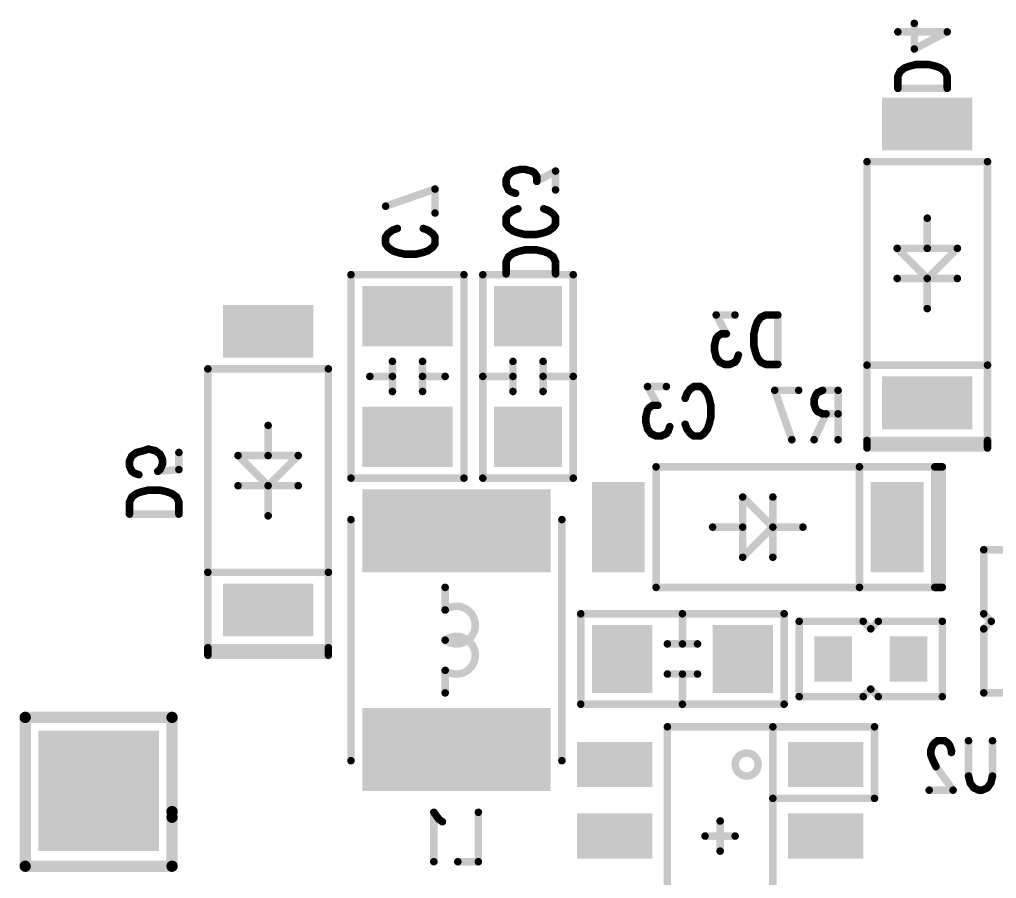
# Model space of a CAD drawing. Extents: x 100 to 144.1, y 93.1 to 144.1.
# Drawn here: x 113.45 to 126.42, y 107.34 to 118.74 of the extents above; entities that cross this region are included whole.
import ezdxf

# ---------------------------------------------------------------- set-up
doc = ezdxf.new("R2010")
doc.units = 0
doc.layers.get('0').update_dxf_attribs({"linetype": 'CONTINUOUS'})
doc.layers.add('MASK-BOTTOM_PHO', color=5, linetype='CONTINUOUS')
doc.layers.add('SILK-BOTTOM_PHO', color=14, linetype='CONTINUOUS')

# ---------------------------------------------------------------- blocks, each defined once
blk = doc.blocks.new('SQUARE_28')
blk.add_solid([(0.799972, 0.799972), (0.799972, -0.799972), (-0.799972, 0.799972), (-0.799972, -0.799972)])
blk = doc.blocks.new('SQUARE_10')
blk.add_solid([(0.350012, 0.350012), (0.350012, -0.350012), (-0.350012, 0.350012), (-0.350012, -0.350012)])
blk = doc.blocks.new('SQUARE_16')
blk.add_solid([(0.250062, 0.250062), (0.250062, -0.250062), (-0.250062, 0.250062), (-0.250062, -0.250062)])
blk = doc.blocks.new('SQUARE_122')
blk.add_solid([(0.299974, 0.299974), (0.299974, -0.299974), (-0.299974, 0.299974), (-0.299974, -0.299974)])
blk = doc.blocks.new('SQUARE_152')
blk.add_solid([(0.550036, 0.550036), (0.550036, -0.550036), (-0.550036, 0.550036), (-0.550036, -0.550036)])
blk = doc.blocks.new('SQUARE_165')
blk.add_solid([(0.40005, 0.40005), (0.40005, -0.40005), (-0.40005, 0.40005), (-0.40005, -0.40005)])
blk = doc.blocks.new('ROUND_1')
at = {"const_width": 0.050038}
blk.add_lwpolyline([(-0.025018, 0, 1), (0.025018, 0, 1)], format="xyb", close=True, dxfattribs=at)
blk = doc.blocks.new('ROUND_61')
at = {"const_width": 0.075056}
blk.add_lwpolyline([(-0.037528, 0, 1), (0.037528, 0, 1)], format="xyb", close=True, dxfattribs=at)

msp = doc.modelspace()

# ---------------------------------------------------------------- linework, layer by layer
at = {"layer": 'MASK-BOTTOM_PHO'}
for points, const_width in [([(125.750066, 117.350032), (125.24994, 117.350032)], 0.700024), ([(118.400068, 114.800126), (118.800118, 114.800126)], 0.8001), ([(120.149874, 114.800126), (120.24995, 114.800126)], 0.8001), ([(117.00002, 114.599974), (116.499894, 114.599974)], 0.700024), ([(125.750066, 113.650014), (125.24994, 113.650014)], 0.700024), ([(118.400068, 113.199926), (118.800118, 113.199926)], 0.8001), ([(120.149874, 113.199926), (120.24995, 113.199926)], 0.8001), ([(121.400062, 112.249966), (121.400062, 111.750094)], 0.700024), ([(125.10008, 112.249966), (125.10008, 111.750094)], 0.700024), ([(118.549928, 111.949992), (119.949976, 111.949992)], 1.100072), ([(117.00002, 110.899956), (116.499894, 110.899956)], 0.700024), ([(121.4501, 110.300008), (121.4501, 110.199932)], 0.8001), ([(123.050046, 110.300008), (123.050046, 110.199932)], 0.8001), ([(124.249942, 110.199932), (124.249942, 110.300008)], 0.500124), ([(125.24994, 110.199932), (125.24994, 110.300008)], 0.500124), ([(118.549928, 109.050074), (119.949976, 109.050074)], 1.100072), ([(121.549922, 108.849922), (121.150126, 108.849922)], 0.599948), ([(124.350018, 108.849922), (123.949968, 108.849922)], 0.599948), ([(121.549922, 107.899962), (121.150126, 107.899962)], 0.599948), ([(124.350018, 107.899962), (123.949968, 107.899962)], 0.599948)]:
    msp.add_lwpolyline(points, dxfattribs=dict(at, const_width=const_width))
at = {"layer": 'SILK-BOTTOM_PHO'}
for points, const_width in [([(125.328172, 118.345458), (125.328172, 118.686326)], 0.100076), ([(125.76556, 118.572788), (125.109478, 118.572788)], 0.100076), ([(125.76556, 118.572788), (125.328172, 118.345458)], 0.100076), ([(125.203204, 118.095522), (125.14072, 118.050056)], 0.100076), ([(125.265688, 118.118128), (125.203204, 118.095522)], 0.100076), ([(125.359414, 118.140988), (125.265688, 118.118128)], 0.100076), ([(125.515624, 118.140988), (125.359414, 118.140988)], 0.100076), ([(125.60935, 118.118128), (125.515624, 118.140988)], 0.100076), ([(125.671834, 118.095522), (125.60935, 118.118128)], 0.100076), ([(125.734318, 118.050056), (125.671834, 118.095522)], 0.100076), ([(125.14072, 118.050056), (125.109478, 117.98173)], 0.100076), ([(125.109478, 117.98173), (125.109478, 117.822726)], 0.100076), ([(125.76556, 117.98173), (125.734318, 118.050056)], 0.100076), ([(125.76556, 117.822726), (125.76556, 117.98173)], 0.100076), ([(125.76556, 117.822726), (125.109478, 117.822726)], 0.100076), ([(124.70003, 116.849906), (124.70003, 114.149886)], 0.100076), ([(126.299976, 116.849906), (124.70003, 116.849906)], 0.100076), ([(126.299976, 114.149886), (126.299976, 116.849906)], 0.100076), ([(119.940578, 116.679472), (119.909336, 116.6114)], 0.100076), ([(120.003062, 116.724938), (119.940578, 116.679472)], 0.100076), ([(120.096788, 116.747798), (120.003062, 116.724938)], 0.100076), ([(120.159272, 116.747798), (120.096788, 116.747798)], 0.100076), ([(120.253252, 116.724938), (120.159272, 116.747798)], 0.100076), ([(120.284494, 116.702332), (120.253252, 116.724938)], 0.100076), ([(120.315736, 116.656866), (120.284494, 116.702332)], 0.100076), ([(120.565672, 116.724938), (120.315736, 116.58854)], 0.100076), ([(120.565672, 116.475002), (120.565672, 116.724938)], 0.100076), ([(119.909336, 116.6114), (119.909336, 116.543074)], 0.100076), ([(119.909336, 116.543074), (119.940578, 116.475002)], 0.100076), ([(120.315736, 116.58854), (120.315736, 116.656866)], 0.100076), ([(118.965726, 116.486432), (118.30939, 116.259102)], 0.100076), ([(118.965726, 116.16817), (118.965726, 116.486432)], 0.100076), ([(119.940578, 116.475002), (119.97182, 116.452396)], 0.100076), ([(119.97182, 116.452396), (120.034304, 116.429536)], 0.100076), ([(119.909336, 116.111274), (119.940578, 116.15674)], 0.100076), ([(119.940578, 116.15674), (120.003062, 116.202206)], 0.100076), ([(120.003062, 116.202206), (120.065546, 116.225066)], 0.100076), ([(120.409462, 116.225066), (120.471946, 116.202206)], 0.100076), ([(120.471946, 116.202206), (120.53443, 116.15674)], 0.100076), ([(120.53443, 116.15674), (120.565672, 116.111274)], 0.100076), ([(119.909336, 116.020342), (119.909336, 116.111274)], 0.100076), ([(119.940578, 115.974876), (119.909336, 116.020342)], 0.100076), ([(120.565672, 116.020342), (120.53443, 115.974876)], 0.100076), ([(120.565672, 116.111274), (120.565672, 116.020342)], 0.100076), ([(125.499876, 115.700048), (125.499876, 116.100098)], 0.100076), ([(118.30939, 115.849908), (118.340632, 115.895374)], 0.100076), ([(118.340632, 115.895374), (118.403116, 115.94084)], 0.100076), ([(118.403116, 115.94084), (118.4656, 115.9637)], 0.100076), ([(118.809262, 115.9637), (118.872, 115.94084)], 0.100076), ([(118.872, 115.94084), (118.934484, 115.895374)], 0.100076), ([(118.934484, 115.895374), (118.965726, 115.849908)], 0.100076), ([(120.003062, 115.929664), (119.940578, 115.974876)], 0.100076), ([(120.065546, 115.906804), (120.003062, 115.929664)], 0.100076), ([(120.159272, 115.884198), (120.065546, 115.906804)], 0.100076), ([(120.409462, 115.906804), (120.315736, 115.884198)], 0.100076), ([(120.471946, 115.929664), (120.409462, 115.906804)], 0.100076), ([(120.53443, 115.974876), (120.471946, 115.929664)], 0.100076), ([(118.30939, 115.758976), (118.30939, 115.849908)], 0.100076), ([(118.965726, 115.849908), (118.965726, 115.758976)], 0.100076), ([(120.315736, 115.884198), (120.159272, 115.884198)], 0.100076), ([(118.340632, 115.71351), (118.30939, 115.758976)], 0.100076), ([(118.403116, 115.668298), (118.340632, 115.71351)], 0.100076), ([(118.4656, 115.645438), (118.403116, 115.668298)], 0.100076), ([(118.559326, 115.622832), (118.4656, 115.645438)], 0.100076), ([(118.809262, 115.645438), (118.715536, 115.622832)], 0.100076), ([(118.872, 115.668298), (118.809262, 115.645438)], 0.100076), ([(118.934484, 115.71351), (118.872, 115.668298)], 0.100076), ([(118.965726, 115.758976), (118.934484, 115.71351)], 0.100076), ([(120.003062, 115.634008), (119.940578, 115.588542)], 0.100076), ([(120.065546, 115.656868), (120.003062, 115.634008)], 0.100076), ([(120.159272, 115.679474), (120.065546, 115.656868)], 0.100076), ([(120.315736, 115.679474), (120.159272, 115.679474)], 0.100076), ([(120.409462, 115.656868), (120.315736, 115.679474)], 0.100076), ([(120.471946, 115.634008), (120.409462, 115.656868)], 0.100076), ([(120.53443, 115.588542), (120.471946, 115.634008)], 0.100076), ([(125.10008, 115.700048), (125.899926, 115.700048)], 0.100076), ([(125.499876, 115.299998), (125.10008, 115.700048)], 0.100076), ([(125.899926, 115.700048), (125.499876, 115.299998)], 0.100076), ([(118.715536, 115.622832), (118.559326, 115.622832)], 0.100076), ([(119.940578, 115.588542), (119.909336, 115.52047)], 0.100076), ([(119.909336, 115.52047), (119.909336, 115.361466)], 0.100076), ([(120.565672, 115.52047), (120.53443, 115.588542)], 0.100076), ([(120.565672, 115.361466), (120.565672, 115.52047)], 0.100076), ([(119.350028, 115.350036), (117.849904, 115.350036)], 0.100076), ([(117.849904, 115.350036), (117.849904, 112.650016)], 0.100076), ([(119.350028, 112.650016), (119.350028, 115.350036)], 0.100076), ([(120.800114, 115.350036), (119.599964, 115.350036)], 0.100076), ([(119.599964, 115.350036), (119.599964, 112.650016)], 0.100076), ([(120.565672, 115.361466), (119.909336, 115.361466)], 0.100076), ([(120.800114, 112.650016), (120.800114, 115.350036)], 0.100076), ([(125.10008, 115.299998), (125.899926, 115.299998)], 0.100076), ([(125.499876, 115.299998), (125.499876, 114.899948)], 0.100076), ([(122.947684, 114.81562), (122.697748, 114.81562)], 0.100076), ([(122.697748, 114.81562), (122.834146, 114.565684)], 0.100076), ([(123.288552, 114.784378), (123.243086, 114.721894)], 0.100076), ([(123.356878, 114.81562), (123.288552, 114.784378)], 0.100076), ([(123.515882, 114.81562), (123.356878, 114.81562)], 0.100076), ([(123.515882, 114.81562), (123.515882, 114.159284)], 0.100076), ([(123.22048, 114.65941), (123.19762, 114.565684)], 0.100076), ([(123.243086, 114.721894), (123.22048, 114.65941)], 0.100076), ([(122.697748, 114.5032), (122.674888, 114.409474)], 0.100076), ([(122.720354, 114.534442), (122.697748, 114.5032)], 0.100076), ([(122.76582, 114.565684), (122.720354, 114.534442)], 0.100076), ([(122.834146, 114.565684), (122.76582, 114.565684)], 0.100076), ([(123.19762, 114.565684), (123.19762, 114.409474)], 0.100076), ([(122.674888, 114.409474), (122.674888, 114.34699)], 0.100076), ([(122.674888, 114.34699), (122.697748, 114.25301)], 0.100076), ([(123.19762, 114.409474), (123.22048, 114.315748)], 0.100076), ([(122.697748, 114.25301), (122.743214, 114.190526)], 0.100076), ([(122.947684, 114.190526), (122.970544, 114.221768)], 0.100076), ([(122.970544, 114.221768), (122.99315, 114.284252)], 0.100076), ([(123.22048, 114.315748), (123.243086, 114.25301)], 0.100076), ([(123.243086, 114.25301), (123.288552, 114.190526)], 0.100076), ([(115.949984, 114.100102), (115.949984, 111.400082)], 0.100076), ([(117.54993, 114.100102), (115.949984, 114.100102)], 0.100076), ([(117.54993, 111.400082), (117.54993, 114.100102)], 0.100076), ([(118.400068, 113.799874), (118.400068, 114.199924)], 0.100076), ([(118.800118, 113.799874), (118.800118, 114.199924)], 0.100076), ([(120.000014, 113.799874), (120.000014, 114.199924)], 0.100076), ([(120.400064, 113.799874), (120.400064, 114.199924)], 0.100076), ([(122.743214, 114.190526), (122.811286, 114.159284)], 0.100076), ([(122.811286, 114.159284), (122.879612, 114.159284)], 0.100076), ([(122.879612, 114.159284), (122.947684, 114.190526)], 0.100076), ([(123.288552, 114.190526), (123.356878, 114.159284)], 0.100076), ([(123.356878, 114.159284), (123.515882, 114.159284)], 0.100076), ([(124.70003, 114.149886), (126.299976, 114.149886)], 0.100076), ([(124.70003, 114.149886), (124.70003, 113.149888)], 0.100076), ([(126.299976, 113.149888), (126.299976, 114.149886)], 0.100076), ([(118.400068, 114.000026), (118.100094, 114.000026)], 0.100076), ([(118.800118, 114.000026), (119.100092, 114.000026)], 0.100076), ([(119.599964, 114.000026), (120.000014, 114.000026)], 0.100076), ([(120.800114, 114.000026), (120.400064, 114.000026)], 0.100076), ([(122.036332, 113.86566), (121.786396, 113.86566)], 0.100076), ([(121.786396, 113.86566), (121.922794, 113.615724)], 0.100076), ([(122.309128, 113.771934), (122.354594, 113.834418)], 0.100076), ([(122.354594, 113.834418), (122.40006, 113.86566)], 0.100076), ([(122.40006, 113.86566), (122.490992, 113.86566)], 0.100076), ([(122.490992, 113.86566), (122.536458, 113.834418)], 0.100076), ([(122.536458, 113.834418), (122.581924, 113.771934)], 0.100076), ([(123.474988, 113.815622), (123.702318, 113.159286)], 0.100076), ([(123.79325, 113.815622), (123.474988, 113.815622)], 0.100076), ([(124.111258, 113.815622), (124.043186, 113.78438)], 0.100076), ([(124.315982, 113.815622), (124.111258, 113.815622)], 0.100076), ([(124.315982, 113.815622), (124.315982, 113.159286)], 0.100076), ([(122.286268, 113.70945), (122.309128, 113.771934)], 0.100076), ([(122.581924, 113.771934), (122.60453, 113.70945)], 0.100076), ([(122.60453, 113.70945), (122.62739, 113.615724)], 0.100076), ([(124.02058, 113.753138), (123.99772, 113.690654)], 0.100076), ([(123.99772, 113.690654), (123.99772, 113.62817)], 0.100076), ([(124.043186, 113.78438), (124.02058, 113.753138)], 0.100076), ([(121.809002, 113.584482), (121.786396, 113.55324)], 0.100076), ([(121.854468, 113.615724), (121.809002, 113.584482)], 0.100076), ([(121.922794, 113.615724), (121.854468, 113.615724)], 0.100076), ([(122.62739, 113.615724), (122.62739, 113.45926)], 0.100076), ([(123.99772, 113.62817), (124.02058, 113.565686)], 0.100076), ([(124.02058, 113.565686), (124.043186, 113.534444)], 0.100076), ([(121.786396, 113.55324), (121.763536, 113.45926)], 0.100076), ([(121.763536, 113.45926), (121.763536, 113.396776)], 0.100076), ([(122.62739, 113.45926), (122.60453, 113.365534)], 0.100076), ([(124.156724, 113.503202), (123.99772, 113.159286)], 0.100076), ([(124.043186, 113.534444), (124.111258, 113.503202)], 0.100076), ([(124.111258, 113.503202), (124.315982, 113.503202)], 0.100076), ([(116.750084, 112.94999), (116.750084, 113.35004)], 0.100076), ([(121.763536, 113.396776), (121.786396, 113.30305)], 0.100076), ([(121.786396, 113.30305), (121.831862, 113.240566)], 0.100076), ([(122.059192, 113.271808), (122.081798, 113.334292)], 0.100076), ([(122.309128, 113.30305), (122.286268, 113.365534)], 0.100076), ([(122.354594, 113.240566), (122.309128, 113.30305)], 0.100076), ([(122.581924, 113.30305), (122.536458, 113.240566)], 0.100076), ([(122.60453, 113.365534), (122.581924, 113.30305)], 0.100076), ([(121.831862, 113.240566), (121.899934, 113.209324)], 0.100076), ([(121.899934, 113.209324), (121.96826, 113.209324)], 0.100076), ([(121.96826, 113.209324), (122.036332, 113.240566)], 0.100076), ([(122.036332, 113.240566), (122.059192, 113.271808)], 0.100076), ([(122.40006, 113.209324), (122.354594, 113.240566)], 0.100076), ([(122.490992, 113.209324), (122.40006, 113.209324)], 0.100076), ([(122.536458, 113.240566), (122.490992, 113.209324)], 0.100076), ([(115.159282, 113.03635), (115.096798, 113.013744)], 0.100076), ([(115.253008, 113.013744), (115.159282, 113.03635)], 0.100076), ([(124.70003, 113.149888), (126.299976, 113.149888)], 0.100076), ([(124.70003, 113.149888), (124.70003, 113.050066)], 0.100076), ([(124.70003, 113.050066), (126.299976, 113.050066)], 0.100076), ([(126.299976, 113.050066), (126.299976, 113.149888)], 0.100076), ([(114.940588, 112.945418), (114.909346, 112.877346)], 0.100076), ([(115.003072, 112.990884), (114.940588, 112.945418)], 0.100076), ([(115.096798, 113.013744), (115.003072, 112.990884)], 0.100076), ([(115.315746, 112.968278), (115.253008, 113.013744)], 0.100076), ([(115.346988, 112.899952), (115.315746, 112.968278)], 0.100076), ([(115.565682, 112.990884), (115.565682, 112.763554)], 0.100076), ([(116.350034, 112.94999), (117.14988, 112.94999)], 0.100076), ([(116.750084, 112.54994), (116.350034, 112.94999)], 0.100076), ([(117.14988, 112.94999), (116.750084, 112.54994)], 0.100076), ([(114.909346, 112.877346), (114.909346, 112.80902)], 0.100076), ([(114.909346, 112.80902), (114.940588, 112.740948)], 0.100076), ([(115.315746, 112.763554), (115.346988, 112.83188)], 0.100076), ([(115.346988, 112.83188), (115.346988, 112.899952)], 0.100076), ([(124.599954, 112.799876), (121.899934, 112.799876)], 0.100076), ([(121.899934, 112.799876), (121.899934, 111.19993)], 0.100076), ([(124.599954, 111.19993), (124.599954, 112.799876)], 0.100076), ([(125.599952, 112.799876), (124.599954, 112.799876)], 0.100076), ([(125.599952, 111.19993), (125.599952, 112.799876)], 0.100076), ([(125.700028, 112.799876), (125.599952, 112.799876)], 0.100076), ([(125.700028, 111.19993), (125.700028, 112.799876)], 0.100076), ([(114.940588, 112.740948), (114.97183, 112.718088)], 0.100076), ([(114.97183, 112.718088), (115.034314, 112.695482)], 0.100076), ([(115.565682, 112.763554), (115.28425, 112.740948)], 0.100076), ([(115.28425, 112.740948), (115.315746, 112.763554)], 0.100076), ([(117.849904, 112.650016), (119.350028, 112.650016)], 0.100076), ([(119.599964, 112.650016), (120.800114, 112.650016)], 0.100076), ([(116.350034, 112.54994), (117.14988, 112.54994)], 0.100076), ([(116.750084, 112.54994), (116.750084, 112.14989)], 0.100076), ([(114.940588, 112.40008), (114.909346, 112.331754)], 0.100076), ([(115.003072, 112.445546), (114.940588, 112.40008)], 0.100076), ([(115.065556, 112.468152), (115.003072, 112.445546)], 0.100076), ([(115.159282, 112.491012), (115.065556, 112.468152)], 0.100076), ([(115.315746, 112.491012), (115.159282, 112.491012)], 0.100076), ([(115.409472, 112.468152), (115.315746, 112.491012)], 0.100076), ([(115.471956, 112.445546), (115.409472, 112.468152)], 0.100076), ([(115.53444, 112.40008), (115.471956, 112.445546)], 0.100076), ([(115.565682, 112.331754), (115.53444, 112.40008)], 0.100076), ([(123.050046, 111.59998), (123.050046, 112.40008)], 0.100076), ([(123.050046, 112.40008), (123.450096, 112.00003)], 0.100076), ([(123.450096, 111.59998), (123.450096, 112.40008)], 0.100076), ([(114.909346, 112.331754), (114.909346, 112.17275)], 0.100076), ([(115.565682, 112.17275), (115.565682, 112.331754)], 0.100076), ([(115.565682, 112.17275), (114.909346, 112.17275)], 0.100076), ([(117.849904, 112.100106), (117.849904, 108.89996)], 0.100076), ([(120.65, 108.89996), (120.65, 112.100106)], 0.100076), ([(123.050046, 112.00003), (122.649996, 112.00003)], 0.100076), ([(123.450096, 112.00003), (123.050046, 111.59998)], 0.100076), ([(123.450096, 112.00003), (123.849892, 112.00003)], 0.100076), ([(126.249938, 111.700056), (127.249936, 111.700056)], 0.100076), ([(126.249938, 110.849918), (126.249938, 111.700056)], 0.100076), ([(115.949984, 111.400082), (117.54993, 111.400082)], 0.100076), ([(115.949984, 111.400082), (115.949984, 110.400084)], 0.100076), ([(117.54993, 110.400084), (117.54993, 111.400082)], 0.100076), ([(119.100092, 110.899956), (119.100092, 111.19993)], 0.100076), ([(121.899934, 111.19993), (124.599954, 111.19993)], 0.100076), ([(124.599954, 111.19993), (125.599952, 111.19993)], 0.100076), ([(125.599952, 111.19993), (125.700028, 111.19993)], 0.100076), ([(123.599956, 110.849918), (120.899936, 110.849918)], 0.100076), ([(120.899936, 110.849918), (120.899936, 109.650022)], 0.100076), ([(122.249946, 110.849918), (122.249946, 110.450122)], 0.100076), ([(123.599956, 109.650022), (123.599956, 110.849918)], 0.100076), ([(126.350014, 110.750096), (126.249938, 110.849918)], 0.100076), ([(123.800108, 109.750098), (123.800108, 110.750096)], 0.100076), ([(123.800108, 110.750096), (124.649992, 110.750096)], 0.100076), ([(124.649992, 110.750096), (124.750068, 110.65002)], 0.100076), ([(124.750068, 110.65002), (124.84989, 110.750096)], 0.100076), ([(124.84989, 110.750096), (125.700028, 110.750096)], 0.100076), ([(125.700028, 110.750096), (125.700028, 109.750098)], 0.100076), ([(126.249938, 110.65002), (126.350014, 110.750096)], 0.100076), ([(126.249938, 109.799882), (126.249938, 110.65002)], 0.100076), ([(122.050048, 110.450122), (122.450098, 110.450122)], 0.100076), ([(115.949984, 110.400084), (117.54993, 110.400084)], 0.100076), ([(115.949984, 110.400084), (115.949984, 110.300008)], 0.100076), ([(117.54993, 110.300008), (117.54993, 110.400084)], 0.100076), ([(115.949984, 110.300008), (117.54993, 110.300008)], 0.100076), ([(119.100092, 110.10011), (119.100092, 109.799882)], 0.100076), ([(122.050048, 110.050072), (122.450098, 110.050072)], 0.100076), ([(122.249946, 109.650022), (122.249946, 110.050072)], 0.100076), ([(124.750068, 109.84992), (124.649992, 109.750098)], 0.100076), ([(124.84989, 109.750098), (124.750068, 109.84992)], 0.100076), ([(127.249936, 109.799882), (126.249938, 109.799882)], 0.100076), ([(124.649992, 109.750098), (123.800108, 109.750098)], 0.100076), ([(125.700028, 109.750098), (124.84989, 109.750098)], 0.100076), ([(120.899936, 109.650022), (123.599956, 109.650022)], 0.100076), ([(115.475004, 109.475016), (113.525046, 109.475016)], 0.150114), ([(113.525046, 109.475016), (113.525046, 107.499912)], 0.150114), ([(115.475004, 108.149898), (115.475004, 109.475016)], 0.150114), ([(123.450096, 109.350048), (122.050048, 109.350048)], 0.100076), ([(122.050048, 109.350048), (122.050048, 106.449876)], 0.100076), ([(123.450096, 106.449876), (123.450096, 109.350048)], 0.100076), ([(123.450096, 109.350048), (123.450096, 108.400088)], 0.100076), ([(124.800106, 109.350048), (123.450096, 109.350048)], 0.100076), ([(124.800106, 108.400088), (124.800106, 109.350048)], 0.100076), ([(125.63856, 109.165644), (125.593094, 109.134402)], 0.100076), ([(125.729492, 109.165644), (125.63856, 109.165644)], 0.100076), ([(125.774958, 109.134402), (125.729492, 109.165644)], 0.100076), ([(126.047754, 108.69676), (126.047754, 109.165644)], 0.100076), ([(126.366016, 109.165644), (126.366016, 108.69676)], 0.100076), ([(125.570488, 109.10316), (125.547628, 109.040676)], 0.100076), ([(125.547628, 109.040676), (125.547628, 108.978192)], 0.100076), ([(125.593094, 109.134402), (125.570488, 109.10316)], 0.100076), ([(125.797818, 109.10316), (125.774958, 109.134402)], 0.100076), ([(125.820424, 109.040676), (125.797818, 109.10316)], 0.100076), ([(125.820424, 109.009434), (125.820424, 109.040676)], 0.100076), ([(125.547628, 108.978192), (125.570488, 108.915708)], 0.100076), ([(125.570488, 108.915708), (125.615954, 108.821982)], 0.100076), ([(125.615954, 108.821982), (125.843284, 108.509308)], 0.100076), ([(126.07036, 108.603034), (126.047754, 108.69676)], 0.100076), ([(126.366016, 108.69676), (126.343156, 108.603034)], 0.100076), ([(125.843284, 108.509308), (125.525022, 108.509308)], 0.100076), ([(126.115826, 108.54055), (126.07036, 108.603034)], 0.100076), ([(126.184152, 108.509308), (126.115826, 108.54055)], 0.100076), ([(126.229618, 108.509308), (126.184152, 108.509308)], 0.100076), ([(126.29769, 108.54055), (126.229618, 108.509308)], 0.100076), ([(126.343156, 108.603034), (126.29769, 108.54055)], 0.100076), ([(123.450096, 108.400088), (124.800106, 108.400088)], 0.100076), ([(115.475004, 107.499912), (115.475004, 108.225082)], 0.150114), ([(119.018304, 108.121958), (118.949978, 108.215684)], 0.100076), ([(118.949978, 108.215684), (118.949978, 107.559348)], 0.100076), ([(119.063516, 108.090716), (119.018304, 108.121958)], 0.100076), ([(119.540782, 108.215684), (119.540782, 107.559348)], 0.100076), ([(122.750072, 108.100114), (122.750072, 107.700064)], 0.100076), ([(122.54992, 107.899962), (122.94997, 107.899962)], 0.100076), ([(113.525046, 107.499912), (115.475004, 107.499912)], 0.150114), ([(119.540782, 107.559348), (119.26824, 107.559348)], 0.100076)]:
    msp.add_lwpolyline(points, dxfattribs=dict(at, const_width=const_width))
at = {"layer": 'SILK-BOTTOM_PHO', "const_width": 0.100076}
for points in [[(119.099838, 110.50016, 1.9987143), (119.100346, 110.90021)], [(119.100346, 110.099856, 1.9987143), (119.099838, 110.499906)]]:
    msp.add_lwpolyline(points, format="xyb", dxfattribs=at)
msp.add_lwpolyline([(122.94997, 108.849922, 1), (123.25477, 108.849922, 1)], format="xyb", close=True, dxfattribs=at)

# ---------------------------------------------------------------- block references
at = {"layer": 'MASK-BOTTOM_PHO'}
for name, p in [('SQUARE_10', (125.24994, 117.350032)), ('SQUARE_10', (125.750066, 117.350032)), ('SQUARE_165', (118.400068, 114.800126)), ('SQUARE_165', (118.800118, 114.800126)), ('SQUARE_165', (120.149874, 114.800126)), ('SQUARE_165', (120.24995, 114.800126)), ('SQUARE_10', (116.499894, 114.599974)), ('SQUARE_10', (117.00002, 114.599974)), ('SQUARE_10', (125.24994, 113.650014)), ('SQUARE_10', (125.750066, 113.650014)), ('SQUARE_165', (118.400068, 113.199926)), ('SQUARE_165', (118.800118, 113.199926)), ('SQUARE_165', (120.149874, 113.199926)), ('SQUARE_165', (120.24995, 113.199926)), ('SQUARE_10', (121.400062, 112.249966)), ('SQUARE_10', (125.10008, 112.249966)), ('SQUARE_152', (118.549928, 111.949992)), ('SQUARE_152', (119.949976, 111.949992)), ('SQUARE_10', (121.400062, 111.750094)), ('SQUARE_10', (125.10008, 111.750094)), ('SQUARE_10', (116.499894, 110.899956)), ('SQUARE_10', (117.00002, 110.899956)), ('SQUARE_165', (121.4501, 110.300008)), ('SQUARE_165', (123.050046, 110.300008)), ('SQUARE_165', (121.4501, 110.199932)), ('SQUARE_165', (123.050046, 110.199932)), ('SQUARE_16', (124.249942, 110.300008)), ('SQUARE_16', (125.24994, 110.300008)), ('SQUARE_16', (124.249942, 110.199932)), ('SQUARE_16', (125.24994, 110.199932)), ('SQUARE_152', (118.549928, 109.050074)), ('SQUARE_152', (119.949976, 109.050074)), ('SQUARE_28', (114.499898, 108.49991)), ('SQUARE_122', (121.150126, 108.849922)), ('SQUARE_122', (121.549922, 108.849922)), ('SQUARE_122', (123.949968, 108.849922)), ('SQUARE_122', (124.350018, 108.849922)), ('SQUARE_122', (121.150126, 107.899962)), ('SQUARE_122', (121.549922, 107.899962)), ('SQUARE_122', (123.949968, 107.899962)), ('SQUARE_122', (124.350018, 107.899962))]:
    msp.add_blockref(name, p, dxfattribs=at)
at = {"layer": 'SILK-BOTTOM_PHO'}
for name, p in [('ROUND_1', (125.328172, 118.686326)), ('ROUND_1', (125.109478, 118.572788)), ('ROUND_1', (125.76556, 118.572788)), ('ROUND_1', (125.76556, 118.572788)), ('ROUND_1', (125.328172, 118.345458)), ('ROUND_1', (125.203204, 118.095522)), ('ROUND_1', (125.265688, 118.118128)), ('ROUND_1', (125.359414, 118.140988)), ('ROUND_1', (125.515624, 118.140988)), ('ROUND_1', (125.60935, 118.118128)), ('ROUND_1', (125.671834, 118.095522)), ('ROUND_1', (125.109478, 117.98173)), ('ROUND_1', (125.14072, 118.050056)), ('ROUND_1', (125.734318, 118.050056)), ('ROUND_1', (125.76556, 117.98173)), ('ROUND_1', (125.109478, 117.822726)), ('ROUND_1', (125.109478, 117.822726)), ('ROUND_1', (125.76556, 117.822726)), ('ROUND_1', (125.76556, 117.822726)), ('ROUND_1', (124.70003, 116.849906)), ('ROUND_1', (124.70003, 116.849906)), ('ROUND_1', (126.299976, 116.849906)), ('ROUND_1', (119.940578, 116.679472)), ('ROUND_1', (120.003062, 116.724938)), ('ROUND_1', (120.096788, 116.747798)), ('ROUND_1', (120.159272, 116.747798)), ('ROUND_1', (120.253252, 116.724938)), ('ROUND_1', (120.253252, 116.724938)), ('ROUND_1', (120.284494, 116.702332)), ('ROUND_1', (120.565672, 116.724938)), ('ROUND_1', (119.909336, 116.6114)), ('ROUND_1', (119.909336, 116.543074)), ('ROUND_1', (120.315736, 116.656866)), ('ROUND_1', (120.315736, 116.58854)), ('ROUND_1', (118.965726, 116.486432)), ('ROUND_1', (118.965726, 116.486432)), ('ROUND_1', (119.940578, 116.475002)), ('ROUND_1', (119.97182, 116.452396)), ('ROUND_1', (120.034304, 116.429536)), ('ROUND_1', (120.565672, 116.475002)), ('ROUND_1', (118.30939, 116.259102)), ('ROUND_1', (118.965726, 116.16817)), ('ROUND_1', (119.940578, 116.15674)), ('ROUND_1', (120.003062, 116.202206)), ('ROUND_1', (120.065546, 116.225066)), ('ROUND_1', (120.409462, 116.225066)), ('ROUND_1', (120.471946, 116.202206)), ('ROUND_1', (120.53443, 116.15674)), ('ROUND_1', (119.909336, 116.111274)), ('ROUND_1', (119.909336, 116.020342)), ('ROUND_1', (120.565672, 116.111274)), ('ROUND_1', (120.565672, 116.020342)), ('ROUND_1', (125.499876, 116.100098)), ('ROUND_1', (118.340632, 115.895374)), ('ROUND_1', (118.403116, 115.94084)), ('ROUND_1', (118.4656, 115.9637)), ('ROUND_1', (118.809262, 115.9637)), ('ROUND_1', (118.872, 115.94084)), ('ROUND_1', (118.934484, 115.895374)), ('ROUND_1', (119.940578, 115.974876)), ('ROUND_1', (120.003062, 115.929664)), ('ROUND_1', (120.065546, 115.906804)), ('ROUND_1', (120.409462, 115.906804)), ('ROUND_1', (120.471946, 115.929664)), ('ROUND_1', (120.53443, 115.974876)), ('ROUND_1', (118.30939, 115.849908)), ('ROUND_1', (118.965726, 115.849908)), ('ROUND_1', (120.159272, 115.884198)), ('ROUND_1', (120.315736, 115.884198)), ('ROUND_1', (118.30939, 115.758976)), ('ROUND_1', (118.340632, 115.71351)), ('ROUND_1', (118.403116, 115.668298)), ('ROUND_1', (118.4656, 115.645438)), ('ROUND_1', (118.809262, 115.645438)), ('ROUND_1', (118.872, 115.668298)), ('ROUND_1', (118.934484, 115.71351)), ('ROUND_1', (118.965726, 115.758976)), ('ROUND_1', (120.003062, 115.634008)), ('ROUND_1', (120.065546, 115.656868)), ('ROUND_1', (120.159272, 115.679474)), ('ROUND_1', (120.315736, 115.679474)), ('ROUND_1', (120.409462, 115.656868)), ('ROUND_1', (120.471946, 115.634008)), ('ROUND_1', (125.10008, 115.700048)), ('ROUND_1', (125.10008, 115.700048)), ('ROUND_1', (125.499876, 115.700048)), ('ROUND_1', (125.899926, 115.700048)), ('ROUND_1', (118.559326, 115.622832)), ('ROUND_1', (118.715536, 115.622832)), ('ROUND_1', (119.909336, 115.52047)), ('ROUND_1', (119.940578, 115.588542)), ('ROUND_1', (120.53443, 115.588542)), ('ROUND_1', (120.565672, 115.52047)), ('ROUND_1', (117.849904, 115.350036)), ('ROUND_1', (119.350028, 115.350036)), ('ROUND_1', (119.599964, 115.350036)), ('ROUND_1', (119.909336, 115.361466)), ('ROUND_1', (119.909336, 115.361466)), ('ROUND_1', (120.565672, 115.361466)), ('ROUND_1', (120.565672, 115.361466)), ('ROUND_1', (120.800114, 115.350036)), ('ROUND_1', (125.10008, 115.299998)), ('ROUND_1', (125.499876, 115.299998)), ('ROUND_1', (125.499876, 115.299998)), ('ROUND_1', (125.899926, 115.299998)), ('ROUND_1', (125.499876, 114.899948)), ('ROUND_1', (122.697748, 114.81562)), ('ROUND_1', (122.947684, 114.81562)), ('ROUND_1', (123.288552, 114.784378)), ('ROUND_1', (123.356878, 114.81562)), ('ROUND_1', (123.515882, 114.81562)), ('ROUND_1', (123.515882, 114.81562)), ('ROUND_1', (123.22048, 114.65941)), ('ROUND_1', (123.243086, 114.721894)), ('ROUND_1', (122.697748, 114.5032)), ('ROUND_1', (122.720354, 114.534442)), ('ROUND_1', (122.76582, 114.565684)), ('ROUND_1', (122.834146, 114.565684)), ('ROUND_1', (123.19762, 114.565684)), ('ROUND_1', (122.674888, 114.409474)), ('ROUND_1', (122.674888, 114.34699)), ('ROUND_1', (123.19762, 114.409474)), ('ROUND_1', (122.697748, 114.25301)), ('ROUND_1', (122.970544, 114.221768)), ('ROUND_1', (122.99315, 114.284252)), ('ROUND_1', (123.22048, 114.315748)), ('ROUND_1', (123.243086, 114.25301)), ('ROUND_1', (115.949984, 114.100102)), ('ROUND_1', (115.949984, 114.100102)), ('ROUND_1', (117.54993, 114.100102)), ('ROUND_1', (118.400068, 114.199924)), ('ROUND_1', (118.800118, 114.199924)), ('ROUND_1', (120.000014, 114.199924)), ('ROUND_1', (120.400064, 114.199924)), ('ROUND_1', (122.743214, 114.190526)), ('ROUND_1', (122.811286, 114.159284)), ('ROUND_1', (122.879612, 114.159284)), ('ROUND_1', (122.947684, 114.190526)), ('ROUND_1', (123.288552, 114.190526)), ('ROUND_1', (123.356878, 114.159284)), ('ROUND_1', (123.515882, 114.159284)), ('ROUND_1', (123.515882, 114.159284)), ('ROUND_1', (124.70003, 114.149886)), ('ROUND_1', (124.70003, 114.149886)), ('ROUND_1', (126.299976, 114.149886)), ('ROUND_1', (126.299976, 114.149886)), ('ROUND_1', (118.100094, 114.000026)), ('ROUND_1', (118.400068, 114.000026)), ('ROUND_1', (118.800118, 114.000026)), ('ROUND_1', (119.100092, 114.000026)), ('ROUND_1', (119.599964, 114.000026)), ('ROUND_1', (120.000014, 114.000026)), ('ROUND_1', (120.400064, 114.000026)), ('ROUND_1', (120.800114, 114.000026)), ('ROUND_1', (121.786396, 113.86566)), ('ROUND_1', (122.036332, 113.86566)), ('ROUND_1', (122.354594, 113.834418)), ('ROUND_1', (122.40006, 113.86566)), ('ROUND_1', (122.490992, 113.86566)), ('ROUND_1', (122.536458, 113.834418)), ('ROUND_1', (123.474988, 113.815622)), ('ROUND_1', (123.474988, 113.815622)), ('ROUND_1', (123.79325, 113.815622)), ('ROUND_1', (124.111258, 113.815622)), ('ROUND_1', (124.315982, 113.815622)), ('ROUND_1', (124.315982, 113.815622)), ('ROUND_1', (118.400068, 113.799874)), ('ROUND_1', (118.800118, 113.799874)), ('ROUND_1', (120.000014, 113.799874)), ('ROUND_1', (120.400064, 113.799874)), ('ROUND_1', (122.286268, 113.70945)), ('ROUND_1', (122.309128, 113.771934)), ('ROUND_1', (122.581924, 113.771934)), ('ROUND_1', (122.60453, 113.70945)), ('ROUND_1', (123.99772, 113.690654)), ('ROUND_1', (124.02058, 113.753138)), ('ROUND_1', (124.043186, 113.78438)), ('ROUND_1', (121.809002, 113.584482)), ('ROUND_1', (121.854468, 113.615724)), ('ROUND_1', (121.922794, 113.615724)), ('ROUND_1', (122.62739, 113.615724)), ('ROUND_1', (123.99772, 113.62817)), ('ROUND_1', (124.02058, 113.565686)), ('ROUND_1', (121.763536, 113.45926)), ('ROUND_1', (121.786396, 113.55324)), ('ROUND_1', (122.62739, 113.45926)), ('ROUND_1', (124.043186, 113.534444)), ('ROUND_1', (124.111258, 113.503202)), ('ROUND_1', (124.156724, 113.503202)), ('ROUND_1', (124.315982, 113.503202)), ('ROUND_1', (116.750084, 113.35004)), ('ROUND_1', (121.763536, 113.396776)), ('ROUND_1', (121.786396, 113.30305)), ('ROUND_1', (122.081798, 113.334292)), ('ROUND_1', (122.286268, 113.365534)), ('ROUND_1', (122.309128, 113.30305)), ('ROUND_1', (122.581924, 113.30305)), ('ROUND_1', (122.60453, 113.365534)), ('ROUND_1', (121.831862, 113.240566)), ('ROUND_1', (121.899934, 113.209324)), ('ROUND_1', (121.96826, 113.209324)), ('ROUND_1', (122.036332, 113.240566)), ('ROUND_1', (122.059192, 113.271808)), ('ROUND_1', (122.354594, 113.240566)), ('ROUND_1', (122.40006, 113.209324)), ('ROUND_1', (122.490992, 113.209324)), ('ROUND_1', (122.536458, 113.240566)), ('ROUND_1', (115.159282, 113.03635)), ('ROUND_1', (123.702318, 113.159286)), ('ROUND_1', (123.99772, 113.159286)), ('ROUND_1', (124.315982, 113.159286)), ('ROUND_1', (124.70003, 113.149888)), ('ROUND_1', (124.70003, 113.149888)), ('ROUND_1', (124.70003, 113.050066)), ('ROUND_1', (126.299976, 113.149888)), ('ROUND_1', (126.299976, 113.149888)), ('ROUND_1', (126.299976, 113.050066)), ('ROUND_1', (114.940588, 112.945418)), ('ROUND_1', (115.003072, 112.990884)), ('ROUND_1', (115.096798, 113.013744)), ('ROUND_1', (115.253008, 113.013744)), ('ROUND_1', (115.315746, 112.968278)), ('ROUND_1', (115.565682, 112.990884)), ('ROUND_1', (116.350034, 112.94999)), ('ROUND_1', (116.350034, 112.94999)), ('ROUND_1', (116.750084, 112.94999)), ('ROUND_1', (117.14988, 112.94999)), ('ROUND_1', (114.909346, 112.877346)), ('ROUND_1', (114.909346, 112.80902)), ('ROUND_1', (115.346988, 112.899952)), ('ROUND_1', (115.346988, 112.83188)), ('ROUND_1', (121.899934, 112.799876)), ('ROUND_1', (124.599954, 112.799876)), ('ROUND_1', (124.599954, 112.799876)), ('ROUND_1', (125.599952, 112.799876)), ('ROUND_1', (125.599952, 112.799876)), ('ROUND_1', (125.700028, 112.799876)), ('ROUND_1', (114.940588, 112.740948)), ('ROUND_1', (114.97183, 112.718088)), ('ROUND_1', (115.034314, 112.695482)), ('ROUND_1', (115.28425, 112.740948)), ('ROUND_1', (115.315746, 112.763554)), ('ROUND_1', (115.565682, 112.763554)), ('ROUND_1', (117.849904, 112.650016)), ('ROUND_1', (119.350028, 112.650016)), ('ROUND_1', (119.350028, 112.650016)), ('ROUND_1', (119.599964, 112.650016)), ('ROUND_1', (120.800114, 112.650016)), ('ROUND_1', (120.800114, 112.650016)), ('ROUND_1', (116.350034, 112.54994)), ('ROUND_1', (116.750084, 112.54994)), ('ROUND_1', (116.750084, 112.54994)), ('ROUND_1', (117.14988, 112.54994)), ('ROUND_1', (114.940588, 112.40008)), ('ROUND_1', (115.003072, 112.445546)), ('ROUND_1', (115.065556, 112.468152)), ('ROUND_1', (115.159282, 112.491012)), ('ROUND_1', (115.315746, 112.491012)), ('ROUND_1', (115.409472, 112.468152)), ('ROUND_1', (115.471956, 112.445546)), ('ROUND_1', (115.53444, 112.40008)), ('ROUND_1', (123.050046, 112.40008)), ('ROUND_1', (123.450096, 112.40008)), ('ROUND_1', (114.909346, 112.331754)), ('ROUND_1', (115.565682, 112.331754)), ('ROUND_1', (114.909346, 112.17275)), ('ROUND_1', (114.909346, 112.17275)), ('ROUND_1', (115.565682, 112.17275)), ('ROUND_1', (115.565682, 112.17275)), ('ROUND_1', (116.750084, 112.14989)), ('ROUND_1', (117.849904, 112.100106)), ('ROUND_1', (120.65, 112.100106)), ('ROUND_1', (122.649996, 112.00003)), ('ROUND_1', (123.050046, 112.00003)), ('ROUND_1', (123.450096, 112.00003)), ('ROUND_1', (123.450096, 112.00003)), ('ROUND_1', (123.849892, 112.00003)), ('ROUND_1', (126.249938, 111.700056)), ('ROUND_1', (126.249938, 111.700056)), ('ROUND_1', (123.050046, 111.59998)), ('ROUND_1', (123.050046, 111.59998)), ('ROUND_1', (123.450096, 111.59998)), ('ROUND_1', (115.949984, 111.400082)), ('ROUND_1', (115.949984, 111.400082)), ('ROUND_1', (117.54993, 111.400082)), ('ROUND_1', (117.54993, 111.400082)), ('ROUND_1', (119.100092, 111.19993)), ('ROUND_1', (121.899934, 111.19993)), ('ROUND_1', (121.899934, 111.19993)), ('ROUND_1', (124.599954, 111.19993)), ('ROUND_1', (124.599954, 111.19993)), ('ROUND_1', (125.599952, 111.19993)), ('ROUND_1', (125.599952, 111.19993)), ('ROUND_1', (125.700028, 111.19993)), ('ROUND_1', (119.100092, 110.899956)), ('ROUND_1', (119.100346, 110.90021)), ('ROUND_1', (120.899936, 110.849918)), ('ROUND_1', (122.249946, 110.849918)), ('ROUND_1', (123.599956, 110.849918)), ('ROUND_1', (126.249938, 110.849918)), ('ROUND_1', (123.800108, 110.750096)), ('ROUND_1', (124.649992, 110.750096)), ('ROUND_1', (124.84989, 110.750096)), ('ROUND_1', (125.700028, 110.750096)), ('ROUND_1', (125.700028, 110.750096)), ('ROUND_1', (126.350014, 110.750096)), ('ROUND_1', (124.750068, 110.65002)), ('ROUND_1', (126.249938, 110.65002)), ('ROUND_1', (119.099838, 110.50016)), ('ROUND_1', (119.099838, 110.499906)), ('ROUND_1', (122.050048, 110.450122)), ('ROUND_1', (122.249946, 110.450122)), ('ROUND_1', (122.450098, 110.450122)), ('ROUND_1', (115.949984, 110.400084)), ('ROUND_1', (115.949984, 110.400084)), ('ROUND_1', (117.54993, 110.400084)), ('ROUND_1', (117.54993, 110.400084)), ('ROUND_1', (115.949984, 110.300008)), ('ROUND_1', (117.54993, 110.300008)), ('ROUND_1', (119.100092, 110.10011)), ('ROUND_1', (119.100346, 110.099856)), ('ROUND_1', (122.050048, 110.050072)), ('ROUND_1', (122.249946, 110.050072)), ('ROUND_1', (122.450098, 110.050072)), ('ROUND_1', (119.100092, 109.799882)), ('ROUND_1', (124.750068, 109.84992)), ('ROUND_1', (126.249938, 109.799882)), ('ROUND_1', (123.800108, 109.750098)), ('ROUND_1', (124.649992, 109.750098)), ('ROUND_1', (124.84989, 109.750098)), ('ROUND_1', (125.700028, 109.750098)), ('ROUND_1', (120.899936, 109.650022)), ('ROUND_1', (120.899936, 109.650022)), ('ROUND_1', (122.249946, 109.650022)), ('ROUND_1', (123.599956, 109.650022)), ('ROUND_61', (113.525046, 109.475016)), ('ROUND_61', (115.475004, 109.475016)), ('ROUND_1', (122.050048, 109.350048)), ('ROUND_1', (123.450096, 109.350048)), ('ROUND_1', (123.450096, 109.350048)), ('ROUND_1', (123.450096, 109.350048)), ('ROUND_1', (124.800106, 109.350048)), ('ROUND_1', (125.63856, 109.165644)), ('ROUND_1', (125.729492, 109.165644)), ('ROUND_1', (126.047754, 109.165644)), ('ROUND_1', (126.366016, 109.165644)), ('ROUND_1', (125.547628, 109.040676)), ('ROUND_1', (125.570488, 109.10316)), ('ROUND_1', (125.593094, 109.134402)), ('ROUND_1', (125.774958, 109.134402)), ('ROUND_1', (125.797818, 109.10316)), ('ROUND_1', (125.820424, 109.040676)), ('ROUND_1', (117.849904, 108.89996)), ('ROUND_1', (120.65, 108.89996)), ('ROUND_1', (125.547628, 108.978192)), ('ROUND_1', (125.570488, 108.915708)), ('ROUND_1', (125.820424, 109.009434)), ('ROUND_1', (125.615954, 108.821982)), ('ROUND_1', (126.047754, 108.69676)), ('ROUND_1', (126.366016, 108.69676)), ('ROUND_1', (125.525022, 108.509308)), ('ROUND_1', (125.843284, 108.509308)), ('ROUND_1', (126.07036, 108.603034)), ('ROUND_1', (126.115826, 108.54055)), ('ROUND_1', (126.184152, 108.509308)), ('ROUND_1', (126.229618, 108.509308)), ('ROUND_1', (126.29769, 108.54055)), ('ROUND_1', (126.343156, 108.603034)), ('ROUND_1', (123.450096, 108.400088)), ('ROUND_1', (124.800106, 108.400088)), ('ROUND_61', (115.475004, 108.225082)), ('ROUND_61', (115.475004, 108.149898)), ('ROUND_1', (118.949978, 108.215684)), ('ROUND_1', (119.018304, 108.121958)), ('ROUND_1', (119.540782, 108.215684)), ('ROUND_1', (119.063516, 108.090716)), ('ROUND_1', (122.750072, 108.100114)), ('ROUND_1', (122.54992, 107.899962)), ('ROUND_1', (122.94997, 107.899962)), ('ROUND_1', (122.750072, 107.700064)), ('ROUND_61', (113.525046, 107.499912)), ('ROUND_61', (115.475004, 107.499912)), ('ROUND_1', (118.949978, 107.559348)), ('ROUND_1', (119.26824, 107.559348)), ('ROUND_1', (119.540782, 107.559348)), ('ROUND_1', (119.540782, 107.559348))]:
    msp.add_blockref(name, p, dxfattribs=at)

doc.saveas('drawing.dxf')
